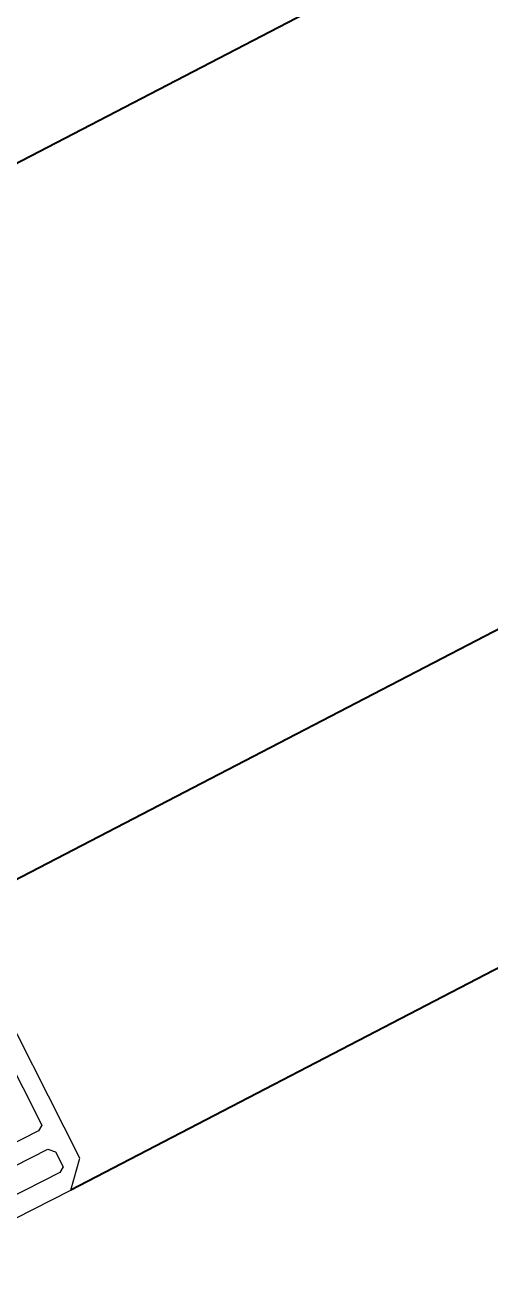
# Model space of a CAD drawing. Header units: millimetres. Extents: x -360149 to 682031, y -35655 to 209517.
# Drawn here: x 75908.7 to 75939, y 106471.6 to 106553.1 of the extents above; entities that cross this region are included whole.
import ezdxf
from ezdxf import colors
from ezdxf.entities.mleader import LeaderData, LeaderLine
from ezdxf.math import Vec2, Vec3

# ---------------------------------------------------------------- set-up
doc = ezdxf.new("R2010")
doc.units = ezdxf.units.MM
doc.header["$MEASUREMENT"] = 0
doc.linetypes.add('HIDDEN', pattern=[6, 4, -2])
doc.layers.get('0').update_dxf_attribs({"color": 250, "lineweight": 9})
for name, color, linetype, lineweight in [('АР_Окна', 4, 'Continuous', 0), ('АР_Отметки', 250, 'Continuous', 15), ('АР_Перегородки витражные', 152, 'Continuous', 13), ('АР_Сущ Несущая стена', 216, 'Continuous', 30), ('перекр 0.3', 181, 'Continuous', 30)]:
    doc.layers.add(name, color=color, linetype=linetype, lineweight=lineweight)
doc.layers.add('Тонкая', color=7, linetype='Continuous')
doc.styles.add('ISOCPEUR', font='isocpeur.ttf', dxfattribs={"width": 0.7})

# ---------------------------------------------------------------- blocks, each defined once
blk = doc.blocks.new('_DotSmall')
at = {"color": 0, "linetype": 'ByBlock', "const_width": 0.5}
blk.add_lwpolyline([(-0.0625, 0, 1), (0.0625, 0, 1)], format="xyb", close=True, dxfattribs=at)
blk = doc.blocks.new('стойка витр.')
at = {"lineweight": 0, "ltscale": 100, "transparency": 33554687}
blk.add_lwpolyline([(-91.4479567084054, -1.960141251613095), (-69.79711318280897, -59.05493725829001), (-67.79633972485317, -59.86096016635565), (-55.14222276612418, -55.06240889040782), (-55.17360051473952, -54.29197395897063), (-58.74284135404741, -53.81994964957266), (-59.49761640312499, -54.23655585793313), (-60.24856024209294, -55.69488708899735), (-65.37859903858043, -57.64024244590109), (-65.73629895772319, -57.38465222291416), (-66.6008891230158, -55.10466719327087), (-67.02936398953898, -55.00637070929224), (-67.71337109521846, -55.26575215648336), (-67.85490698204376, -55.58020167878567), (-66.99031681675115, -57.86018670842168), (-67.20262765098596, -58.33192996972502), (-68.22862381348386, -58.72099664351117), (-68.58632373265573, -58.46540642052423), (-90.15068845250062, -1.598661102303595)], dxfattribs=at)
blk = doc.blocks.new('A$Cf7573d2c')
at = {"color": 5, "lineweight": 0, "ltscale": 100, "transparency": 33554687}
blk.add_lwpolyline([(15.67648944130633, -150.4803732157889), (75.60635762184393, -138.7762860547809), (76.73849811567925, -136.9402508533822), (74.14448082877789, -123.6577870507317), (73.37980229884852, -123.5586846164078), (72.31215118651744, -126.997057519402), (72.59539396036416, -127.8113176980987), (73.90606443420984, -128.7976186348387), (74.95769129716791, -134.1823922103358), (74.64539685309865, -134.4918235831428), (72.25219796574675, -134.9592066964542), (72.08299579052255, -135.3649449543445), (72.2232131017372, -136.0829167931952), (72.50926402688492, -136.2754934729019), (74.90246291435324, -135.8081103595905), (75.33160610822961, -136.0969939244096), (75.5419291035505, -137.1739364668611), (75.22963465948123, -137.4833678396972), (15.53914114448708, -149.1407059916237)], dxfattribs=at)
at = {"layer": 'АР_Перегородки витражные', "rotation": 80.28340479355269}
blk.add_blockref('стойка витр.', (29.17858439369593, -60.01344902928395), dxfattribs=at)
blk = doc.blocks.new('A$Cd39b9c29')
at = {"color": 5, "ltscale": 150}
for p, q in [((2712.926967529347, -4791.11572777346), (270.4657992816065, -6064.22978647679)), ((2737.194348775665, -4824.668904606078), (287.3583695399575, -6102.087925821252)), ((2748.209471335518, -4839.881630952616), (305.6363343767589, -6114.626109445875))]:
    blk.add_line(p, q, dxfattribs=at)
at = {"color": 241, "ltscale": 100, "true_color": 0xf7abae, "rotation": 15.99619938090556}
blk.add_blockref('A$Cf7573d2c', (194.7143770353869, -6002.058359785675), dxfattribs=at)
blk = doc.blocks.new('A$Cec9b444d')
at = {"layer": 'Тонкая', "ltscale": 100, "rotation": 359.8999999999999}
blk.add_blockref('A$Cd39b9c29', (-19.13216614062549, 2.909131854816223), dxfattribs=at)

msp = doc.modelspace()

# ---------------------------------------------------------------- linework, layer by layer
at = {"layer": 'АР_Сущ Несущая стена', "lineweight": 18, "ltscale": 100}
msp.add_arc((72770.17612167158, 115484.9159482658), 9778.654617052323, 272.5925479651556, 356.6353913737287, dxfattribs=at)
at = {"layer": 'перекр 0.3', "color": 7, "linetype": 'HIDDEN', "lineweight": 5, "ltscale": 50}
for centre, end in [((72762.50869917653, 115502.9055754673), 356.2887310665424), ((72762.50869917654, 115502.9055754673), 356.2887310664614)]:
    msp.add_arc(centre, 9144.28346907419, 272.8206375183279, end, dxfattribs=at)

# ---------------------------------------------------------------- block references
at = {"layer": 'АР_Окна', "ltscale": 100}
msp.add_blockref('A$Cec9b444d', (75635.8984255197, 112589.4983117845), dxfattribs=at)

# ---------------------------------------------------------------- leaders
at = {"layer": 'АР_Отметки'}
ml = msp.add_multileader_mtext('Standard', dxfattribs=at)
ml.set_content('Л.4', color=256, style='ISOCPEUR')
ml.set_leader_properties(color=256, linetype='Continuous', lineweight=-1)
ml.set_arrow_properties(name='DOTSMALL')
ml.build(insert=Vec2(0, 0))
ml.multileader.update_dxf_attribs({"has_text_frame": 1, "text_left_attachment_type": 4, "text_right_attachment_type": 4, "dogleg_length": 100, "arrow_head_size": 180})
ctx = ml.context
ctx.base_point, ctx.char_height, ctx.arrow_head_size, ctx.landing_gap_size, ctx.plane_origin = Vec3(82551.88361877995, 129862.5586691831), 250, 180, 50, Vec3(110672.3311237746, 117704.8992180973)
ctx.left_attachment, ctx.right_attachment = 4, 4
notes = []
notes.append((ctx, [(0, (0, 0, 0), (0, 0), (1, 0), 1, [])]))
ctx.mtext.insert, ctx.mtext.width, ctx.mtext.line_spacing_style, ctx.mtext.flow_direction = Vec3(82601.88361877995, 130195.8920025164), 852.6970314602484, 2, 5
ml = msp.add_multileader_mtext('Standard', dxfattribs=at)
ml.set_content('Л.4', color=256, style='ISOCPEUR')
ml.set_leader_properties(color=256, linetype='Continuous', lineweight=-1)
ml.set_arrow_properties(name='DOTSMALL')
ml.build(insert=Vec2(0, 0))
ml.multileader.update_dxf_attribs({"has_text_frame": 1, "text_left_attachment_type": 4, "text_right_attachment_type": 4, "dogleg_length": 100, "arrow_head_size": 180})
ctx = ml.context
ctx.base_point, ctx.char_height, ctx.arrow_head_size, ctx.landing_gap_size, ctx.plane_origin = Vec3(492034.935902789, 129862.5586691835), 250, 180, 50, Vec3(520155.3834077836, 117704.8992180977)
ctx.left_attachment, ctx.right_attachment = 4, 4
notes.append((ctx, [(0, (0, 0, 0), (0, 0), (1, 0), 1, [])]))
ctx.mtext.insert, ctx.mtext.width, ctx.mtext.line_spacing_style, ctx.mtext.flow_direction = Vec3(492084.935902789, 130195.8920025169), 852.6970314602484, 2, 5
ml = msp.add_multileader_mtext('Standard', dxfattribs=at)
ml.set_content('Л.4', color=256, style='ISOCPEUR')
ml.set_leader_properties(color=256, linetype='Continuous', lineweight=-1)
ml.set_arrow_properties(name='DOTSMALL')
ml.build(insert=Vec2(0, 0))
ml.multileader.update_dxf_attribs({"has_text_frame": 1, "text_left_attachment_type": 4, "text_right_attachment_type": 4, "dogleg_length": 100, "arrow_head_size": 180})
ctx = ml.context
ctx.base_point, ctx.char_height, ctx.arrow_head_size, ctx.landing_gap_size, ctx.plane_origin = Vec3(219490.0396342473, 129862.5586691831), 250, 180, 50, Vec3(247610.4871392419, 117704.8992180973)
ctx.left_attachment, ctx.right_attachment = 4, 4
notes.append((ctx, [(0, (0, 0, 0), (0, 0), (1, 0), 1, [])]))
ctx.mtext.insert, ctx.mtext.width, ctx.mtext.line_spacing_style, ctx.mtext.flow_direction = Vec3(219540.0396342473, 130195.8920025164), 852.6970314602484, 2, 5
ml = msp.add_multileader_mtext('Standard', dxfattribs=at)
ml.set_content('+13,200', color=256, style='ISOCPEUR')
ml.set_leader_properties(color=256, linetype='Continuous', lineweight=-1)
ml.set_arrow_properties(name='DOTSMALL')
ml.build(insert=Vec2(0, 0))
ml.multileader.update_dxf_attribs({"has_text_frame": 1, "text_left_attachment_type": 4, "text_right_attachment_type": 4, "dogleg_length": 100, "arrow_head_size": 180})
ctx = ml.context
ctx.base_point, ctx.char_height, ctx.arrow_head_size, ctx.landing_gap_size, ctx.plane_origin = Vec3(224688.9523004238, 129360.2024237192), 250, 180, 50, Vec3(225232.2334993228, 130163.1591693202)
ctx.left_attachment, ctx.right_attachment = 4, 4
notes.append((ctx, [(0, (0, 0, 0), (0, 0), (1, 0), 1, [])]))
ctx.mtext.insert, ctx.mtext.width, ctx.mtext.line_spacing_style, ctx.mtext.flow_direction = Vec3(224738.9523004238, 129693.5357570526), 852.6970314602484, 2, 5
ml = msp.add_multileader_mtext('Standard', dxfattribs=at)
ml.set_content('+8,400', color=256, style='ISOCPEUR')
ml.set_leader_properties(color=256, linetype='Continuous', lineweight=-1)
ml.set_arrow_properties(name='DOTSMALL')
ml.build(insert=Vec2(0, 0))
ml.multileader.update_dxf_attribs({"has_text_frame": 1, "text_left_attachment_type": 4, "text_right_attachment_type": 4, "dogleg_length": 100, "arrow_head_size": 180})
ctx = ml.context
ctx.base_point, ctx.char_height, ctx.arrow_head_size, ctx.landing_gap_size, ctx.plane_origin = Vec3(82370.95230042376, 129105.2024237192), 250, 180, 50, Vec3(82914.23349932279, 129908.1591693202)
ctx.left_attachment, ctx.right_attachment = 4, 4
notes.append((ctx, [(0, (0, 0, 0), (0, 0), (1, 0), 1, [])]))
ctx.mtext.insert, ctx.mtext.width, ctx.mtext.line_spacing_style, ctx.mtext.flow_direction = Vec3(82420.95230042376, 129438.5357570526), 852.6970314602484, 2, 5
ml = msp.add_multileader_mtext('Standard', dxfattribs=at)
ml.set_content('+7,050', color=256, style='ISOCPEUR')
ml.set_leader_properties(color=256, linetype='Continuous', lineweight=-1)
ml.set_arrow_properties(name='DOTSMALL')
ml.build(insert=Vec2(0, 0))
ml.multileader.update_dxf_attribs({"has_text_frame": 1, "text_left_attachment_type": 4, "text_right_attachment_type": 4, "dogleg_length": 100, "arrow_head_size": 180})
ctx = ml.context
ctx.base_point, ctx.char_height, ctx.arrow_head_size, ctx.landing_gap_size, ctx.plane_origin = Vec3(87665.16278836317, 129033.3647259978), 250, 180, 50, Vec3(87583.76933851396, 127765.8005338676)
ctx.left_attachment, ctx.right_attachment = 4, 4
notes.append((ctx, [(0, (0, 0, 0), (0, 0), (1, 0), 1, [])]))
ctx.mtext.insert, ctx.mtext.width, ctx.mtext.line_spacing_style, ctx.mtext.flow_direction = Vec3(87715.16278836317, 129366.6980593312), 852.6970314602484, 2, 5
ml = msp.add_multileader_mtext('Standard', dxfattribs=at)
ml.set_content('+6,300', color=256, style='ISOCPEUR')
ml.set_leader_properties(color=256, linetype='Continuous', lineweight=-1)
ml.set_arrow_properties(name='DOTSMALL')
ml.build(insert=Vec2(0, 0))
ml.multileader.update_dxf_attribs({"has_text_frame": 1, "text_left_attachment_type": 4, "text_right_attachment_type": 4, "dogleg_length": 100, "arrow_head_size": 180})
ctx = ml.context
ctx.base_point, ctx.char_height, ctx.arrow_head_size, ctx.landing_gap_size, ctx.plane_origin = Vec3(113829.7447478375, 126453.1384298479), 250, 180, 50, Vec3(122173.5671173736, 124212.2258155168)
ctx.left_attachment, ctx.right_attachment = 4, 4
notes.append((ctx, [(0, (0, 0, 0), (0, 0), (1, 0), 1, [])]))
ctx.mtext.insert, ctx.mtext.width, ctx.mtext.line_spacing_style, ctx.mtext.flow_direction = Vec3(113879.7447478375, 126786.4717631813), 852.6970314602484, 2, 5
ml = msp.add_multileader_mtext('Standard', dxfattribs=at)
ml.set_content('Л.5', color=256, style='ISOCPEUR')
ml.set_leader_properties(color=256, linetype='Continuous', lineweight=-1)
ml.set_arrow_properties(name='DOTSMALL')
ml.build(insert=Vec2(0, 0))
ml.multileader.update_dxf_attribs({"has_text_frame": 1, "text_left_attachment_type": 4, "text_right_attachment_type": 4, "dogleg_length": 100, "arrow_head_size": 180})
ctx = ml.context
ctx.base_point, ctx.char_height, ctx.arrow_head_size, ctx.landing_gap_size, ctx.plane_origin = Vec3(112375.7815591844, 126435.237933181), 250, 180, 50, Vec3(138158.6476285871, 112714.6362037459)
ctx.left_attachment, ctx.right_attachment = 4, 4
notes.append((ctx, [(0, (0, 0, 0), (0, 0), (1, 0), 1, [])]))
ctx.mtext.insert, ctx.mtext.width, ctx.mtext.line_spacing_style, ctx.mtext.flow_direction = Vec3(112425.7815591844, 126768.5712665144), 852.6970314602484, 2, 5
ml = msp.add_multileader_mtext('Standard', dxfattribs=at)
ml.set_content('+8,400', color=256, style='ISOCPEUR')
ml.set_leader_properties(color=256, linetype='Continuous', lineweight=-1)
ml.set_arrow_properties(name='DOTSMALL')
ml.build(insert=Vec2(0, 0))
ml.multileader.update_dxf_attribs({"has_text_frame": 1, "text_left_attachment_type": 4, "text_right_attachment_type": 4, "dogleg_length": 100, "arrow_head_size": 180})
ctx = ml.context
ctx.base_point, ctx.char_height, ctx.arrow_head_size, ctx.landing_gap_size, ctx.plane_origin = Vec3(113171.9531570631, 119660.7644372326), 250, 180, 50, Vec3(117140.1386928709, 126539.5102048671)
ctx.left_attachment, ctx.right_attachment = 4, 4
notes.append((ctx, [(0, (0, 0, 0), (0, 0), (1, 0), 1, [])]))
ctx.mtext.insert, ctx.mtext.width, ctx.mtext.line_spacing_style, ctx.mtext.flow_direction = Vec3(113221.9531570631, 119994.0977705659), 852.6970314602484, 2, 5
ml = msp.add_multileader_mtext('Standard', dxfattribs=at)
ml.set_content('+8,400', color=256, style='ISOCPEUR')
ml.set_leader_properties(color=256, linetype='Continuous', lineweight=-1)
ml.set_arrow_properties(name='DOTSMALL')
ml.build(insert=Vec2(0, 0))
ml.multileader.update_dxf_attribs({"has_text_frame": 1, "text_left_attachment_type": 4, "text_right_attachment_type": 4, "dogleg_length": 100, "arrow_head_size": 180})
ctx = ml.context
ctx.base_point, ctx.char_height, ctx.arrow_head_size, ctx.landing_gap_size, ctx.plane_origin = Vec3(85630.60409362851, 118954.6131159311), 250, 180, 50, Vec3(85857.8806298783, 118747.4473238165)
ctx.left_attachment, ctx.right_attachment = 4, 4
notes.append((ctx, [(0, (0, 0, 0), (0, 0), (1, 0), 1, [])]))
ctx.mtext.insert, ctx.mtext.width, ctx.mtext.line_spacing_style, ctx.mtext.flow_direction = Vec3(85680.60409362851, 119287.9464492645), 852.6970314602484, 2, 5
for ctx, leaders in notes:
    for number, flags, end, landing, length, lines in leaders:
        leader = LeaderData()
        leader.index, (leader.has_last_leader_line, leader.has_dogleg_vector, leader.attachment_direction) = number, flags
        leader.last_leader_point, leader.dogleg_vector, leader.dogleg_length = Vec3(end), Vec3(landing), length
        for number, points, colour, breaks in lines:
            line = LeaderLine()
            line.index, line.vertices, line.color, line.breaks = number, Vec3.list(points), colors.encode_raw_color(colour), breaks
            leader.lines.append(line)
        ctx.leaders.append(leader)

doc.saveas('drawing.dxf')
